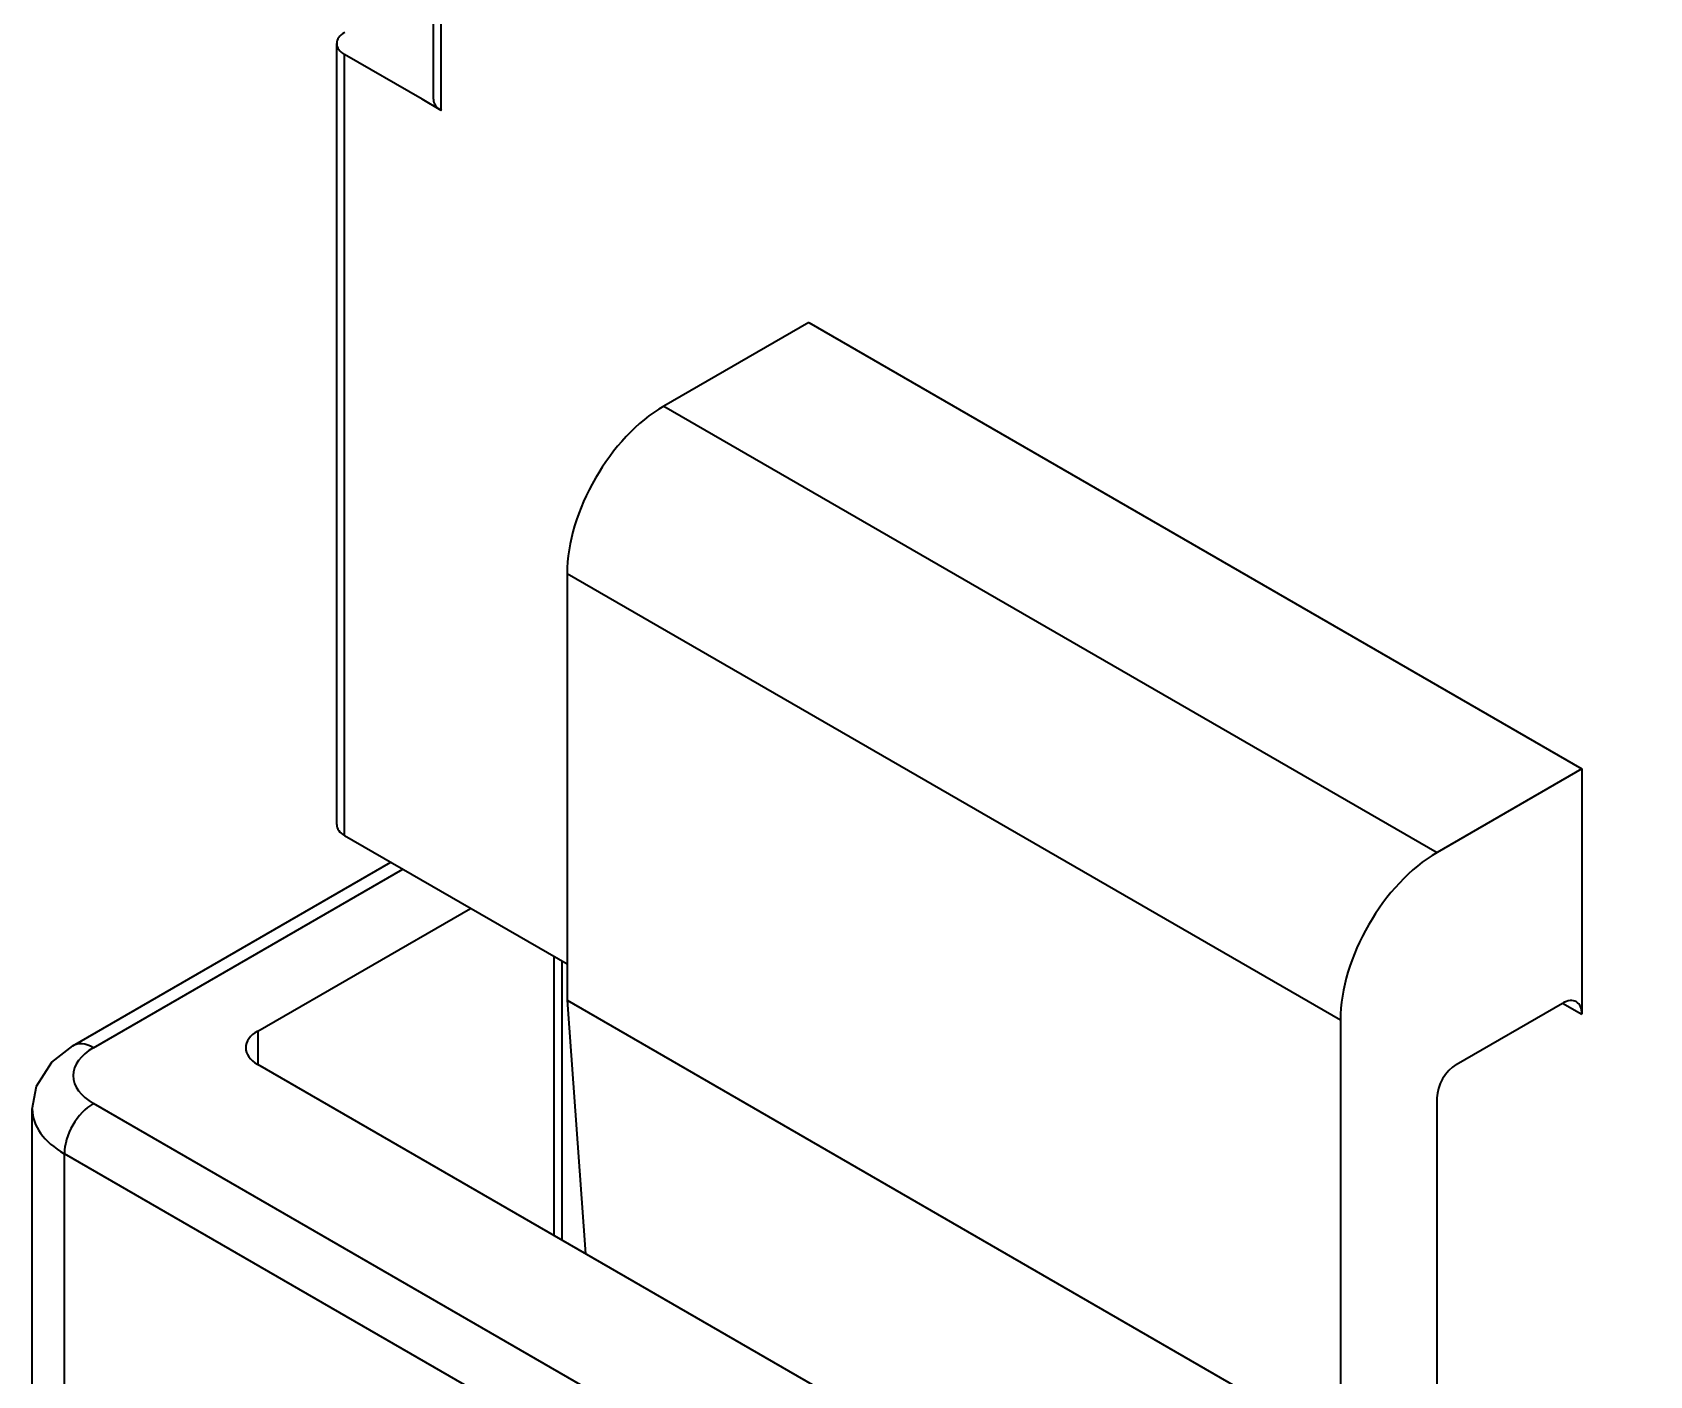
# Model space of a CAD drawing. Header units: millimetres. Extents: x -105 to 105, y -148 to 148.
# Drawn here: x 48.8 to 60.63, y -16.08 to -6.25 of the extents above; entities that cross this region are included whole.
import ezdxf

# ---------------------------------------------------------------- set-up
doc = ezdxf.new("R2010")
doc.units = ezdxf.units.MM
doc.layers.add('粗实线层', color=7, linetype='Continuous', lineweight=35)

msp = doc.modelspace()

# ---------------------------------------------------------------- linework, layer by layer
at = {"layer": '粗实线层', "color": 7, "lineweight": 35, "ltscale": 0.415}
for p, q in [((51.729, -6.742), (51.729, 6.159)), ((51.787, -6.824), (51.787, 6.077)), ((51.022, -12.049), (51.022, -6.334)), ((51.08, -12.131), (51.08, -6.415)), ((51.646, -6.742), (51.08, -6.415)), ((51.787, -6.824), (51.646, -6.742)), ((54.475, -8.375), (53.414, -8.987)), ((54.475, -8.375), (60.131, -11.641)), ((53.414, -8.987), (59.071, -12.253)), ((52.707, -10.212), (52.707, -13.335)), ((52.707, -10.212), (58.364, -13.478)), ((60.131, -11.641), (59.071, -12.253)), ((60.131, -11.641), (60.131, -13.437)), ((52.707, -13.07), (51.08, -12.131)), ((49.092, -13.667), (51.417, -12.325)), ((49.242, -13.682), (51.505, -12.376)), ((50.444, -13.56), (52, -12.662)), ((52.613, -15.057), (52.613, -13.016)), ((52.671, -15.091), (52.671, -13.049)), ((52.707, -13.335), (58.364, -16.601)), ((52.707, -13.335), (52.843, -15.19)), ((59.212, -13.805), (59.99, -13.356)), ((59.99, -13.356), (60.131, -13.437)), ((58.364, -13.478), (58.364, -16.601)), ((50.444, -13.56), (50.444, -13.805)), ((60.626, -19.683), (50.444, -13.805)), ((59.071, -16.807), (59.071, -14.05)), ((48.795, -20.418), (48.795, -14.131)), ((60.131, -20.377), (49.242, -14.09)), ((59.919, -20.745), (49.03, -14.458)), ((49.03, -20.745), (49.03, -14.458))]:
    msp.add_line(p, q, dxfattribs=at)
msp.add_lwpolyline([(48.795, -14.131), (48.826, -13.964), (48.939, -13.787), (49.092, -13.667)], dxfattribs=at)
for centre, major_axis, start_param, end_param in [((51.222, -6.334), (0.2, 0), 2.356194, 3.141593), ((51.222, -6.334), (0.2, 0), 3.141593, 3.926991), ((51.929, -6.742), (0.2, 0), 3.141593, 3.926991), ((53.414, -9.804), (-0.5, -0.866), 3.926991, 5.497787), ((51.222, -12.049), (0.2, 0), 3.141593, 3.926991), ((59.071, -13.07), (-0.5, -0.866), 3.926991, 5.497787), ((59.99, -13.519), (-0.1, -0.173), 3.141593, 3.926991), ((59.99, -13.519), (-0.1, -0.173), 2.356194, 3.141593), ((50.656, -13.682), (0.3, 0), 2.356194, 3.141593), ((49.242, -13.927), (-0.15, 0.26), 5.497787, 6.283185), ((49.595, -13.886), (0.5, 0), 2.356194, 3.926991), ((50.656, -13.682), (0.3, 0), 3.141593, 3.926991), ((59.212, -13.968), (-0.1, -0.173), 3.926991, 5.497787), ((49.595, -14.131), (0.8, 0), 3.141593, 3.926991), ((49.242, -14.335), (-0.15, -0.26), 3.926991, 5.497787)]:
    msp.add_ellipse(centre, major_axis=major_axis, ratio=0.57735, start_param=start_param, end_param=end_param, dxfattribs=at)

doc.saveas('drawing.dxf')
